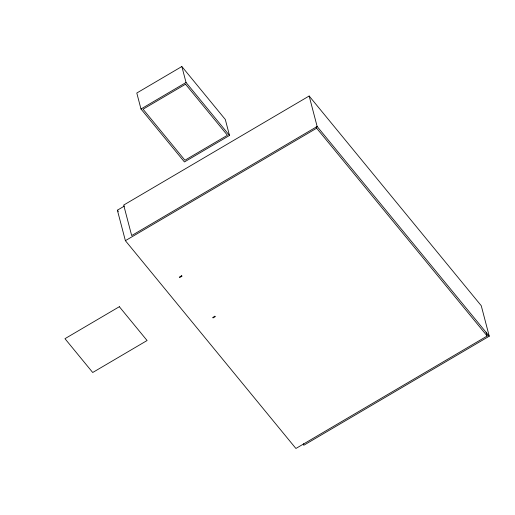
<?xml version="1.0" encoding="UTF-8"?>
<svg xmlns="http://www.w3.org/2000/svg" width="515" height="515" viewBox="0 0 515 515"><rect width="100%" height="100%" fill="white"/><g stroke="black" fill="none" stroke-linecap="round" stroke-linejoin="round"><path stroke-width="0.77" d="M181.853 66.525L136.79 93.022L140.981 109L184.434 161.948L229.497 135.451L225.306 119.48L181.853 66.525L186.044 82.497L229.497 135.451M140.981 109L186.044 82.497M309.155 96.009L123.677 205.073L131.673 235.561L317.15 126.497L309.155 96.009L481.255 305.717L489.25 336.205L303.773 445.269L303.374 443.743M486.179 332.194L487.177 336.005L295.906 448.475L125.383 240.679L117.381 210.191L124.463 206.026M125.383 240.679L316.654 128.209L316.255 126.684M317.15 126.497L489.25 336.205M316.654 128.209L487.177 336.005M117.381 210.191L118.405 211.433M185.542 84.209L143.054 109.199L184.936 160.236L227.424 135.252L185.542 84.209M119.338 306.708L64.961 338.683L92.713 372.5L147.09 340.524L119.338 306.708M181.679 275.737L179.323 277.122L179.671 277.546L182.027 276.156L181.679 275.737M214.903 316.223L212.689 317.523L213.043 317.955L215.257 316.648L214.903 316.223"/></g></svg>
